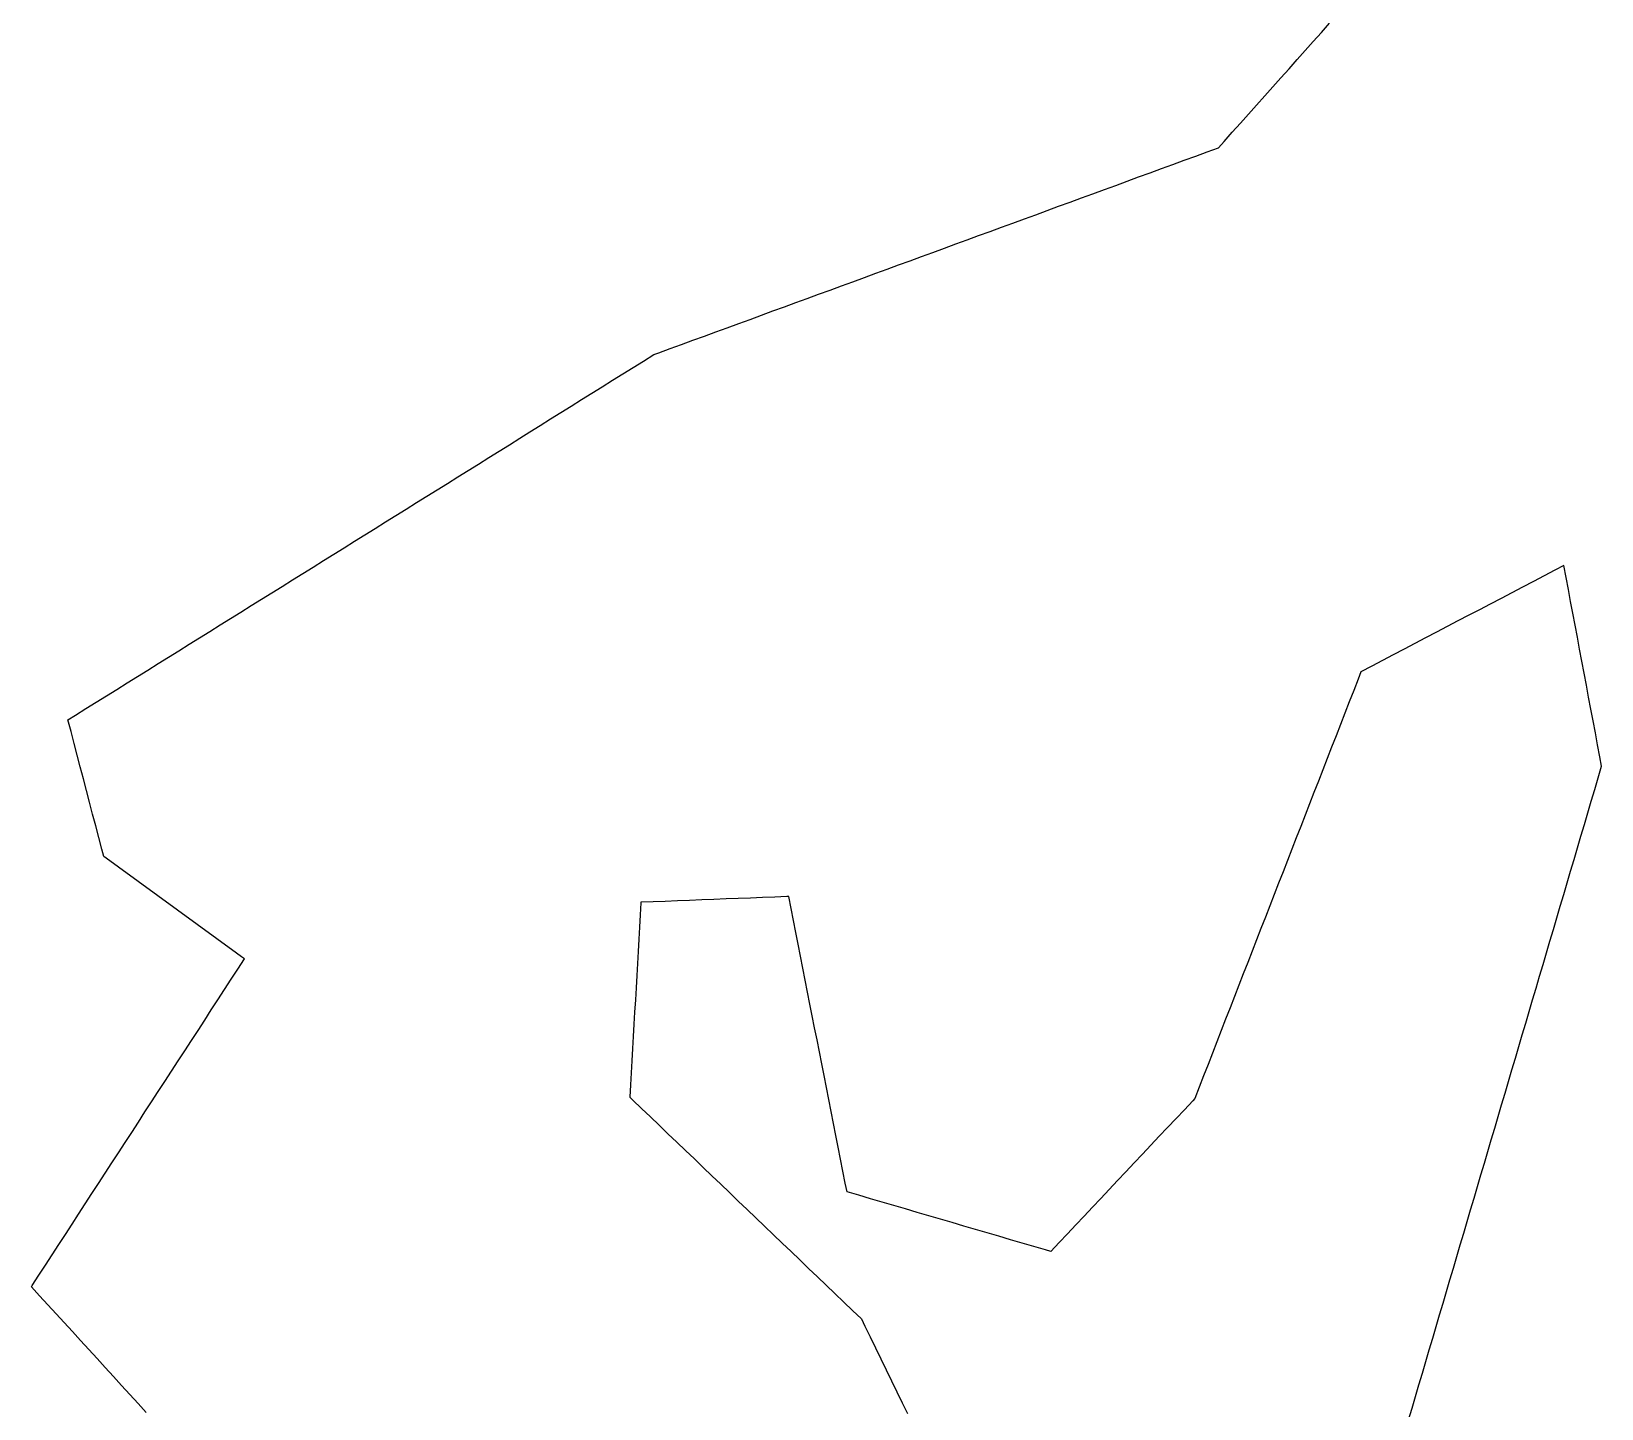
# Model space of a CAD drawing. Header units: millimetres. Extents: x 230 to 3347, y 514 to 5196.
# Drawn here: x 2473.9 to 2602.9, y 3527.3 to 3640.4 of the extents above; entities that cross this region are included whole.
import ezdxf

# ---------------------------------------------------------------- set-up
doc = ezdxf.new("R2010")
doc.units = ezdxf.units.MM
doc.layers.add('ALL_ISLANDS', color=7, linetype='Continuous')
doc.layers.add('OUTLINE_ISLAND_01', color=7, linetype='Continuous')

msp = doc.modelspace()

# ---------------------------------------------------------------- linework, layer by layer
at = {"layer": 'ALL_ISLANDS'}
for points in [[(2483.3634, 3526.9334), (2482.6892, 3527.6719), (2482.015, 3528.4105), (2481.3408, 3529.149), (2480.6666, 3529.8876), (2479.9924, 3530.6261), (2479.3182, 3531.3647), (2478.644, 3532.1032), (2477.9698, 3532.8418), (2477.2956, 3533.5803), (2476.6214, 3534.3189), (2475.9472, 3535.0574), (2475.273, 3535.796), (2474.5988, 3536.5345), (2473.9246, 3537.2731), (2473.993, 3537.3782), (2474.5379, 3538.2167), (2475.0829, 3539.0551), (2475.6278, 3539.8936), (2476.1728, 3540.7321), (2476.7177, 3541.5705), (2477.2627, 3542.409), (2477.8076, 3543.2475), (2478.3526, 3544.0859), (2478.8976, 3544.9244), (2479.4425, 3545.7629), (2479.9875, 3546.6013), (2480.5324, 3547.4398), (2481.0774, 3548.2782), (2481.6223, 3549.1167), (2482.1673, 3549.9552), (2482.7123, 3550.7936), (2483.2572, 3551.6321), (2483.8022, 3552.4706), (2484.3471, 3553.309), (2484.8921, 3554.1475), (2485.437, 3554.986), (2485.982, 3555.8244), (2486.5269, 3556.6629), (2487.0719, 3557.5014), (2487.6169, 3558.3398), (2488.1618, 3559.1783), (2488.7068, 3560.0168), (2489.2517, 3560.8552), (2489.7967, 3561.6937), (2490.3416, 3562.5321), (2490.8866, 3563.3706), (2491.4315, 3564.2091), (2491.1868, 3564.3872), (2490.3782, 3564.9757), (2489.5697, 3565.5641), (2488.7612, 3566.1526), (2487.9526, 3566.741), (2487.1441, 3567.3294), (2486.3355, 3567.9179), (2485.527, 3568.5063), (2484.7185, 3569.0948), (2483.9099, 3569.6832), (2483.1014, 3570.2717), (2482.2929, 3570.8601), (2481.4843, 3571.4486), (2480.6758, 3572.037), (2479.8673, 3572.6255), (2479.7135, 3573.2131), (2479.4604, 3574.1806), (2479.2072, 3575.148), (2478.9541, 3576.1154), (2478.701, 3577.0829), (2478.4479, 3578.0503), (2478.1947, 3579.0177), (2477.9416, 3579.9852), (2477.6885, 3580.9526), (2477.4354, 3581.92), (2477.1822, 3582.8875), (2476.9291, 3583.8549), (2477.5539, 3584.2443), (2478.4025, 3584.7733), (2479.2511, 3585.3023), (2480.0998, 3585.8313), (2480.9484, 3586.3603), (2481.797, 3586.8893), (2482.6457, 3587.4183), (2483.4943, 3587.9472), (2484.3429, 3588.4762), (2485.1916, 3589.0052), (2486.0402, 3589.5342), (2486.8888, 3590.0632), (2487.7374, 3590.5922), (2488.5861, 3591.1211), (2489.4347, 3591.6501), (2490.2833, 3592.1791), (2491.132, 3592.7081), (2491.9806, 3593.2371), (2492.8292, 3593.7661), (2493.6779, 3594.2951), (2494.5265, 3594.824), (2495.3751, 3595.353), (2496.2238, 3595.882), (2497.0724, 3596.411), (2497.921, 3596.94), (2498.7696, 3597.469), (2499.6183, 3597.998), (2500.4669, 3598.5269), (2501.3155, 3599.0559), (2502.1642, 3599.5849), (2503.0128, 3600.1139), (2503.8614, 3600.6429), (2504.7101, 3601.1719), (2505.5587, 3601.7009), (2506.4073, 3602.2298), (2507.256, 3602.7588), (2508.1046, 3603.2878), (2508.9532, 3603.8168), (2509.8019, 3604.3458), (2510.6505, 3604.8748), (2511.4991, 3605.4038), (2512.3477, 3605.9327), (2513.1964, 3606.4617), (2514.045, 3606.9907), (2514.8936, 3607.5197), (2515.7423, 3608.0487), (2516.5909, 3608.5777), (2517.4395, 3609.1066), (2518.2882, 3609.6356), (2519.1368, 3610.1646), (2519.9854, 3610.6936), (2520.8341, 3611.2226), (2521.6827, 3611.7516), (2522.5313, 3612.2806), (2523.3799, 3612.8095), (2524.2286, 3613.3385), (2525.0772, 3613.8675), (2525.4675, 3614.0105), (2526.4064, 3614.3545), (2527.3454, 3614.6986), (2528.2843, 3615.0426), (2529.2233, 3615.3866), (2530.1623, 3615.7307), (2531.1012, 3616.0747), (2532.0402, 3616.4187), (2532.9791, 3616.7627), (2533.9181, 3617.1068), (2534.8571, 3617.4508), (2535.796, 3617.7948), (2536.735, 3618.1389), (2537.6739, 3618.4829), (2538.6129, 3618.8269), (2539.5519, 3619.171), (2540.4908, 3619.515), (2541.4298, 3619.859), (2542.3687, 3620.203), (2543.3077, 3620.5471), (2544.2466, 3620.8911), (2545.1856, 3621.2351), (2546.1246, 3621.5792), (2547.0635, 3621.9232), (2548.0025, 3622.2672), (2548.9414, 3622.6112), (2549.8804, 3622.9553), (2550.8194, 3623.2993), (2551.7583, 3623.6433), (2552.6973, 3623.9874), (2553.6362, 3624.3314), (2554.5752, 3624.6754), (2555.5142, 3625.0195), (2556.4531, 3625.3635), (2557.3921, 3625.7075), (2558.331, 3626.0515), (2559.27, 3626.3956), (2560.2089, 3626.7396), (2561.1479, 3627.0836), (2562.0869, 3627.4277), (2563.0258, 3627.7717), (2563.9648, 3628.1157), (2564.9037, 3628.4598), (2565.8427, 3628.8038), (2566.7817, 3629.1478), (2567.7206, 3629.4918), (2568.6596, 3629.8359), (2569.5985, 3630.1799), (2570.5375, 3630.5239), (2571.4765, 3630.868), (2571.9378, 3631.3853), (2572.6034, 3632.1316), (2573.269, 3632.878), (2573.9346, 3633.6243), (2574.6002, 3634.3706), (2575.2657, 3635.1169), (2575.9313, 3635.8633), (2576.5969, 3636.6096), (2577.2625, 3637.3559), (2577.9281, 3638.1022), (2578.5937, 3638.8485), (2579.2593, 3639.5949), (2579.9248, 3640.3412), (2580.5904, 3641.0875)], [(2587.0855, 3526.3334), (2587.3688, 3527.2924), (2587.652, 3528.2515), (2587.9352, 3529.2106), (2588.2184, 3530.1696), (2588.5016, 3531.1287), (2588.7848, 3532.0877), (2589.0681, 3533.0468), (2589.3513, 3534.0058), (2589.6345, 3534.9649), (2589.9177, 3535.9239), (2590.2009, 3536.883), (2590.4841, 3537.8421), (2590.7674, 3538.8011), (2591.0506, 3539.7602), (2591.3338, 3540.7192), (2591.617, 3541.6783), (2591.9002, 3542.6373), (2592.1834, 3543.5964), (2592.4667, 3544.5555), (2592.7499, 3545.5145), (2593.0331, 3546.4736), (2593.3163, 3547.4326), (2593.5995, 3548.3917), (2593.8827, 3549.3507), (2594.1659, 3550.3098), (2594.4492, 3551.2688), (2594.7324, 3552.2279), (2595.0156, 3553.187), (2595.2988, 3554.146), (2595.582, 3555.1051), (2595.8652, 3556.0641), (2596.1485, 3557.0232), (2596.4317, 3557.9822), (2596.7149, 3558.9413), (2596.9981, 3559.9003), (2597.2813, 3560.8594), (2597.5645, 3561.8185), (2597.8478, 3562.7775), (2598.131, 3563.7366), (2598.4142, 3564.6956), (2598.6974, 3565.6547), (2598.9806, 3566.6137), (2599.2638, 3567.5728), (2599.5471, 3568.5319), (2599.8303, 3569.4909), (2600.1135, 3570.45), (2600.3967, 3571.409), (2600.6799, 3572.3681), (2600.9631, 3573.3271), (2601.2464, 3574.2862), (2601.5296, 3575.2452), (2601.8128, 3576.2043), (2602.096, 3577.1634), (2602.3792, 3578.1224), (2602.6624, 3579.0815), (2602.9457, 3580.0405), (2602.8008, 3580.8119), (2602.6162, 3581.7947), (2602.4316, 3582.7775), (2602.247, 3583.7603), (2602.0625, 3584.7431), (2601.8779, 3585.726), (2601.6933, 3586.7088), (2601.5087, 3587.6916), (2601.3241, 3588.6744), (2601.1395, 3589.6572), (2600.955, 3590.64), (2600.7704, 3591.6229), (2600.5858, 3592.6057), (2600.4012, 3593.5885), (2600.2166, 3594.5713), (2600.032, 3595.5541), (2599.8475, 3596.5369), (2599.1155, 3596.1537), (2598.2296, 3595.6899), (2597.3437, 3595.226), (2596.4578, 3594.7622), (2595.5719, 3594.2983), (2594.6859, 3593.8345), (2593.8, 3593.3706), (2592.9141, 3592.9068), (2592.0282, 3592.4429), (2591.1423, 3591.9791), (2590.2564, 3591.5153), (2589.3704, 3591.0514), (2588.4845, 3590.5876), (2587.5986, 3590.1237), (2586.7127, 3589.6599), (2585.8268, 3589.196), (2584.9409, 3588.7322), (2584.0549, 3588.2683), (2583.169, 3587.8045), (2582.9368, 3587.2078), (2582.5741, 3586.2759), (2582.2114, 3585.344), (2581.8487, 3584.4121), (2581.486, 3583.4802), (2581.1233, 3582.5483), (2580.7606, 3581.6164), (2580.3979, 3580.6845), (2580.0352, 3579.7526), (2579.6725, 3578.8206), (2579.3098, 3577.8887), (2578.9471, 3576.9568), (2578.5845, 3576.0249), (2578.2218, 3575.093), (2577.8591, 3574.1611), (2577.4964, 3573.2292), (2577.1337, 3572.2973), (2576.771, 3571.3654), (2576.4083, 3570.4335), (2576.0456, 3569.5016), (2575.6829, 3568.5697), (2575.3202, 3567.6378), (2574.9575, 3566.7058), (2574.5948, 3565.7739), (2574.2321, 3564.842), (2573.8694, 3563.9101), (2573.5067, 3562.9782), (2573.144, 3562.0463), (2572.7813, 3561.1144), (2572.4186, 3560.1825), (2572.0559, 3559.2506), (2571.6932, 3558.3187), (2571.3305, 3557.3868), (2570.9678, 3556.4549), (2570.6051, 3555.523), (2570.2424, 3554.591), (2569.8798, 3553.6591), (2569.5171, 3552.7272), (2569.3458, 3552.5453), (2568.6604, 3551.8171), (2567.9751, 3551.0888), (2567.2897, 3550.3606), (2566.6044, 3549.6324), (2565.919, 3548.9042), (2565.2337, 3548.176), (2564.5483, 3547.4478), (2563.863, 3546.7196), (2563.1776, 3545.9914), (2562.4923, 3545.2631), (2561.8069, 3544.5349), (2561.1216, 3543.8067), (2560.4362, 3543.0785), (2559.7509, 3542.3503), (2559.0655, 3541.6221), (2558.3802, 3540.8939), (2557.6948, 3540.1657), (2557.2611, 3540.2926), (2556.3013, 3540.5734), (2555.3416, 3540.8543), (2554.3818, 3541.1351), (2553.4221, 3541.416), (2552.4623, 3541.6968), (2551.5026, 3541.9777), (2550.5428, 3542.2585), (2549.5831, 3542.5394), (2548.6233, 3542.8202), (2547.6636, 3543.1011), (2546.7038, 3543.3819), (2545.7441, 3543.6627), (2544.7843, 3543.9436), (2543.8245, 3544.2244), (2542.8648, 3544.5053), (2541.905, 3544.7861), (2540.9453, 3545.067), (2540.803, 3545.7874), (2540.6092, 3546.7684), (2540.4155, 3547.7495), (2540.2217, 3548.7305), (2540.0279, 3549.7116), (2539.8341, 3550.6926), (2539.6404, 3551.6737), (2539.4466, 3552.6547), (2539.2528, 3553.6358), (2539.059, 3554.6168), (2538.8653, 3555.5979), (2538.6715, 3556.5789), (2538.4777, 3557.5599), (2538.2839, 3558.541), (2538.0902, 3559.522), (2537.8964, 3560.5031), (2537.7026, 3561.4841), (2537.5088, 3562.4652), (2537.3151, 3563.4462), (2537.1213, 3564.4273), (2536.9275, 3565.4083), (2536.7337, 3566.3894), (2536.54, 3567.3704), (2536.3462, 3568.3515), (2536.1524, 3569.3325), (2536.005, 3569.3268), (2535.0057, 3569.2881), (2534.0064, 3569.2494), (2533.0072, 3569.2107), (2532.0079, 3569.1719), (2531.0087, 3569.1332), (2530.0094, 3569.0945), (2529.0102, 3569.0558), (2528.0109, 3569.0171), (2527.0117, 3568.9784), (2526.0124, 3568.9397), (2525.0132, 3568.901), (2524.0139, 3568.8623), (2524.0117, 3568.8233), (2523.9542, 3567.8249), (2523.8967, 3566.8266), (2523.8391, 3565.8282), (2523.7816, 3564.8299), (2523.7241, 3563.8315), (2523.6666, 3562.8332), (2523.6091, 3561.8348), (2523.5516, 3560.8365), (2523.494, 3559.8382), (2523.4365, 3558.8398), (2523.379, 3557.8415), (2523.3215, 3556.8431), (2523.264, 3555.8448), (2523.2064, 3554.8464), (2523.1489, 3553.8481), (2523.0914, 3552.8497), (2523.3408, 3552.611), (2524.0631, 3551.9194), (2524.7854, 3551.2279), (2525.5077, 3550.5363), (2526.23, 3549.8447), (2526.9523, 3549.1531), (2527.6746, 3548.4616), (2528.3969, 3547.77), (2529.1192, 3547.0784), (2529.8415, 3546.3869), (2530.5638, 3545.6953), (2531.2861, 3545.0037), (2532.0084, 3544.3121), (2532.7307, 3543.6206), (2533.4531, 3542.929), (2534.1754, 3542.2374), (2534.8977, 3541.5458), (2535.62, 3540.8543), (2536.3423, 3540.1627), (2537.0646, 3539.4711), (2537.7869, 3538.7796), (2538.5092, 3538.088), (2539.2315, 3537.3964), (2539.9538, 3536.7048), (2540.6761, 3536.0133), (2541.3984, 3535.3217), (2542.1207, 3534.6301), (2542.4069, 3534.041), (2542.8437, 3533.1415), (2543.2806, 3532.242), (2543.7175, 3531.3425), (2544.1544, 3530.4429), (2544.5913, 3529.5434), (2545.0282, 3528.6439), (2545.465, 3527.7444), (2545.9019, 3526.8449)]]:
    msp.add_lwpolyline(points, dxfattribs=at)
at = {"layer": 'OUTLINE_ISLAND_01'}
for points in [[(2483.3634, 3526.9334), (2482.6892, 3527.6719), (2482.015, 3528.4105), (2481.3408, 3529.149), (2480.6666, 3529.8876), (2479.9924, 3530.6261), (2479.3182, 3531.3647), (2478.644, 3532.1032), (2477.9698, 3532.8418), (2477.2956, 3533.5803), (2476.6214, 3534.3189), (2475.9472, 3535.0574), (2475.273, 3535.796), (2474.5988, 3536.5345), (2473.9246, 3537.2731), (2473.993, 3537.3782), (2474.5379, 3538.2167), (2475.0829, 3539.0551), (2475.6278, 3539.8936), (2476.1728, 3540.7321), (2476.7177, 3541.5705), (2477.2627, 3542.409), (2477.8076, 3543.2475), (2478.3526, 3544.0859), (2478.8976, 3544.9244), (2479.4425, 3545.7629), (2479.9875, 3546.6013), (2480.5324, 3547.4398), (2481.0774, 3548.2782), (2481.6223, 3549.1167), (2482.1673, 3549.9552), (2482.7123, 3550.7936), (2483.2572, 3551.6321), (2483.8022, 3552.4706), (2484.3471, 3553.309), (2484.8921, 3554.1475), (2485.437, 3554.986), (2485.982, 3555.8244), (2486.5269, 3556.6629), (2487.0719, 3557.5014), (2487.6169, 3558.3398), (2488.1618, 3559.1783), (2488.7068, 3560.0168), (2489.2517, 3560.8552), (2489.7967, 3561.6937), (2490.3416, 3562.5321), (2490.8866, 3563.3706), (2491.4315, 3564.2091), (2491.1868, 3564.3872), (2490.3782, 3564.9757), (2489.5697, 3565.5641), (2488.7612, 3566.1526), (2487.9526, 3566.741), (2487.1441, 3567.3294), (2486.3355, 3567.9179), (2485.527, 3568.5063), (2484.7185, 3569.0948), (2483.9099, 3569.6832), (2483.1014, 3570.2717), (2482.2929, 3570.8601), (2481.4843, 3571.4486), (2480.6758, 3572.037), (2479.8673, 3572.6255), (2479.7135, 3573.2131), (2479.4604, 3574.1806), (2479.2072, 3575.148), (2478.9541, 3576.1154), (2478.701, 3577.0829), (2478.4479, 3578.0503), (2478.1947, 3579.0177), (2477.9416, 3579.9852), (2477.6885, 3580.9526), (2477.4354, 3581.92), (2477.1822, 3582.8875), (2476.9291, 3583.8549), (2477.5539, 3584.2443), (2478.4025, 3584.7733), (2479.2511, 3585.3023), (2480.0998, 3585.8313), (2480.9484, 3586.3603), (2481.797, 3586.8893), (2482.6457, 3587.4183), (2483.4943, 3587.9472), (2484.3429, 3588.4762), (2485.1916, 3589.0052), (2486.0402, 3589.5342), (2486.8888, 3590.0632), (2487.7374, 3590.5922), (2488.5861, 3591.1211), (2489.4347, 3591.6501), (2490.2833, 3592.1791), (2491.132, 3592.7081), (2491.9806, 3593.2371), (2492.8292, 3593.7661), (2493.6779, 3594.2951), (2494.5265, 3594.824), (2495.3751, 3595.353), (2496.2238, 3595.882), (2497.0724, 3596.411), (2497.921, 3596.94), (2498.7696, 3597.469), (2499.6183, 3597.998), (2500.4669, 3598.5269), (2501.3155, 3599.0559), (2502.1642, 3599.5849), (2503.0128, 3600.1139), (2503.8614, 3600.6429), (2504.7101, 3601.1719), (2505.5587, 3601.7009), (2506.4073, 3602.2298), (2507.256, 3602.7588), (2508.1046, 3603.2878), (2508.9532, 3603.8168), (2509.8019, 3604.3458), (2510.6505, 3604.8748), (2511.4991, 3605.4038), (2512.3477, 3605.9327), (2513.1964, 3606.4617), (2514.045, 3606.9907), (2514.8936, 3607.5197), (2515.7423, 3608.0487), (2516.5909, 3608.5777), (2517.4395, 3609.1066), (2518.2882, 3609.6356), (2519.1368, 3610.1646), (2519.9854, 3610.6936), (2520.8341, 3611.2226), (2521.6827, 3611.7516), (2522.5313, 3612.2806), (2523.3799, 3612.8095), (2524.2286, 3613.3385), (2525.0772, 3613.8675), (2525.4675, 3614.0105), (2526.4064, 3614.3545), (2527.3454, 3614.6986), (2528.2843, 3615.0426), (2529.2233, 3615.3866), (2530.1623, 3615.7307), (2531.1012, 3616.0747), (2532.0402, 3616.4187), (2532.9791, 3616.7627), (2533.9181, 3617.1068), (2534.8571, 3617.4508), (2535.796, 3617.7948), (2536.735, 3618.1389), (2537.6739, 3618.4829), (2538.6129, 3618.8269), (2539.5519, 3619.171), (2540.4908, 3619.515), (2541.4298, 3619.859), (2542.3687, 3620.203), (2543.3077, 3620.5471), (2544.2466, 3620.8911), (2545.1856, 3621.2351), (2546.1246, 3621.5792), (2547.0635, 3621.9232), (2548.0025, 3622.2672), (2548.9414, 3622.6112), (2549.8804, 3622.9553), (2550.8194, 3623.2993), (2551.7583, 3623.6433), (2552.6973, 3623.9874), (2553.6362, 3624.3314), (2554.5752, 3624.6754), (2555.5142, 3625.0195), (2556.4531, 3625.3635), (2557.3921, 3625.7075), (2558.331, 3626.0515), (2559.27, 3626.3956), (2560.2089, 3626.7396), (2561.1479, 3627.0836), (2562.0869, 3627.4277), (2563.0258, 3627.7717), (2563.9648, 3628.1157), (2564.9037, 3628.4598), (2565.8427, 3628.8038), (2566.7817, 3629.1478), (2567.7206, 3629.4918), (2568.6596, 3629.8359), (2569.5985, 3630.1799), (2570.5375, 3630.5239), (2571.4765, 3630.868), (2571.9378, 3631.3853), (2572.6034, 3632.1316), (2573.269, 3632.878), (2573.9346, 3633.6243), (2574.6002, 3634.3706), (2575.2657, 3635.1169), (2575.9313, 3635.8633), (2576.5969, 3636.6096), (2577.2625, 3637.3559), (2577.9281, 3638.1022), (2578.5937, 3638.8485), (2579.2593, 3639.5949), (2579.9248, 3640.3412), (2580.5904, 3641.0875)], [(2587.0855, 3526.3334), (2587.3688, 3527.2924), (2587.652, 3528.2515), (2587.9352, 3529.2106), (2588.2184, 3530.1696), (2588.5016, 3531.1287), (2588.7848, 3532.0877), (2589.0681, 3533.0468), (2589.3513, 3534.0058), (2589.6345, 3534.9649), (2589.9177, 3535.9239), (2590.2009, 3536.883), (2590.4841, 3537.8421), (2590.7674, 3538.8011), (2591.0506, 3539.7602), (2591.3338, 3540.7192), (2591.617, 3541.6783), (2591.9002, 3542.6373), (2592.1834, 3543.5964), (2592.4667, 3544.5555), (2592.7499, 3545.5145), (2593.0331, 3546.4736), (2593.3163, 3547.4326), (2593.5995, 3548.3917), (2593.8827, 3549.3507), (2594.1659, 3550.3098), (2594.4492, 3551.2688), (2594.7324, 3552.2279), (2595.0156, 3553.187), (2595.2988, 3554.146), (2595.582, 3555.1051), (2595.8652, 3556.0641), (2596.1485, 3557.0232), (2596.4317, 3557.9822), (2596.7149, 3558.9413), (2596.9981, 3559.9003), (2597.2813, 3560.8594), (2597.5645, 3561.8185), (2597.8478, 3562.7775), (2598.131, 3563.7366), (2598.4142, 3564.6956), (2598.6974, 3565.6547), (2598.9806, 3566.6137), (2599.2638, 3567.5728), (2599.5471, 3568.5319), (2599.8303, 3569.4909), (2600.1135, 3570.45), (2600.3967, 3571.409), (2600.6799, 3572.3681), (2600.9631, 3573.3271), (2601.2464, 3574.2862), (2601.5296, 3575.2452), (2601.8128, 3576.2043), (2602.096, 3577.1634), (2602.3792, 3578.1224), (2602.6624, 3579.0815), (2602.9457, 3580.0405), (2602.8008, 3580.8119), (2602.6162, 3581.7947), (2602.4316, 3582.7775), (2602.247, 3583.7603), (2602.0625, 3584.7431), (2601.8779, 3585.726), (2601.6933, 3586.7088), (2601.5087, 3587.6916), (2601.3241, 3588.6744), (2601.1395, 3589.6572), (2600.955, 3590.64), (2600.7704, 3591.6229), (2600.5858, 3592.6057), (2600.4012, 3593.5885), (2600.2166, 3594.5713), (2600.032, 3595.5541), (2599.8475, 3596.5369), (2599.1155, 3596.1537), (2598.2296, 3595.6899), (2597.3437, 3595.226), (2596.4578, 3594.7622), (2595.5719, 3594.2983), (2594.6859, 3593.8345), (2593.8, 3593.3706), (2592.9141, 3592.9068), (2592.0282, 3592.4429), (2591.1423, 3591.9791), (2590.2564, 3591.5153), (2589.3704, 3591.0514), (2588.4845, 3590.5876), (2587.5986, 3590.1237), (2586.7127, 3589.6599), (2585.8268, 3589.196), (2584.9409, 3588.7322), (2584.0549, 3588.2683), (2583.169, 3587.8045), (2582.9368, 3587.2078), (2582.5741, 3586.2759), (2582.2114, 3585.344), (2581.8487, 3584.4121), (2581.486, 3583.4802), (2581.1233, 3582.5483), (2580.7606, 3581.6164), (2580.3979, 3580.6845), (2580.0352, 3579.7526), (2579.6725, 3578.8206), (2579.3098, 3577.8887), (2578.9471, 3576.9568), (2578.5845, 3576.0249), (2578.2218, 3575.093), (2577.8591, 3574.1611), (2577.4964, 3573.2292), (2577.1337, 3572.2973), (2576.771, 3571.3654), (2576.4083, 3570.4335), (2576.0456, 3569.5016), (2575.6829, 3568.5697), (2575.3202, 3567.6378), (2574.9575, 3566.7058), (2574.5948, 3565.7739), (2574.2321, 3564.842), (2573.8694, 3563.9101), (2573.5067, 3562.9782), (2573.144, 3562.0463), (2572.7813, 3561.1144), (2572.4186, 3560.1825), (2572.0559, 3559.2506), (2571.6932, 3558.3187), (2571.3305, 3557.3868), (2570.9678, 3556.4549), (2570.6051, 3555.523), (2570.2424, 3554.591), (2569.8798, 3553.6591), (2569.5171, 3552.7272), (2569.3458, 3552.5453), (2568.6604, 3551.8171), (2567.9751, 3551.0888), (2567.2897, 3550.3606), (2566.6044, 3549.6324), (2565.919, 3548.9042), (2565.2337, 3548.176), (2564.5483, 3547.4478), (2563.863, 3546.7196), (2563.1776, 3545.9914), (2562.4923, 3545.2631), (2561.8069, 3544.5349), (2561.1216, 3543.8067), (2560.4362, 3543.0785), (2559.7509, 3542.3503), (2559.0655, 3541.6221), (2558.3802, 3540.8939), (2557.6948, 3540.1657), (2557.2611, 3540.2926), (2556.3013, 3540.5734), (2555.3416, 3540.8543), (2554.3818, 3541.1351), (2553.4221, 3541.416), (2552.4623, 3541.6968), (2551.5026, 3541.9777), (2550.5428, 3542.2585), (2549.5831, 3542.5394), (2548.6233, 3542.8202), (2547.6636, 3543.1011), (2546.7038, 3543.3819), (2545.7441, 3543.6627), (2544.7843, 3543.9436), (2543.8245, 3544.2244), (2542.8648, 3544.5053), (2541.905, 3544.7861), (2540.9453, 3545.067), (2540.803, 3545.7874), (2540.6092, 3546.7684), (2540.4155, 3547.7495), (2540.2217, 3548.7305), (2540.0279, 3549.7116), (2539.8341, 3550.6926), (2539.6404, 3551.6737), (2539.4466, 3552.6547), (2539.2528, 3553.6358), (2539.059, 3554.6168), (2538.8653, 3555.5979), (2538.6715, 3556.5789), (2538.4777, 3557.5599), (2538.2839, 3558.541), (2538.0902, 3559.522), (2537.8964, 3560.5031), (2537.7026, 3561.4841), (2537.5088, 3562.4652), (2537.3151, 3563.4462), (2537.1213, 3564.4273), (2536.9275, 3565.4083), (2536.7337, 3566.3894), (2536.54, 3567.3704), (2536.3462, 3568.3515), (2536.1524, 3569.3325), (2536.005, 3569.3268), (2535.0057, 3569.2881), (2534.0064, 3569.2494), (2533.0072, 3569.2107), (2532.0079, 3569.1719), (2531.0087, 3569.1332), (2530.0094, 3569.0945), (2529.0102, 3569.0558), (2528.0109, 3569.0171), (2527.0117, 3568.9784), (2526.0124, 3568.9397), (2525.0132, 3568.901), (2524.0139, 3568.8623), (2524.0117, 3568.8233), (2523.9542, 3567.8249), (2523.8967, 3566.8266), (2523.8391, 3565.8282), (2523.7816, 3564.8299), (2523.7241, 3563.8315), (2523.6666, 3562.8332), (2523.6091, 3561.8348), (2523.5516, 3560.8365), (2523.494, 3559.8382), (2523.4365, 3558.8398), (2523.379, 3557.8415), (2523.3215, 3556.8431), (2523.264, 3555.8448), (2523.2064, 3554.8464), (2523.1489, 3553.8481), (2523.0914, 3552.8497), (2523.3408, 3552.611), (2524.0631, 3551.9194), (2524.7854, 3551.2279), (2525.5077, 3550.5363), (2526.23, 3549.8447), (2526.9523, 3549.1531), (2527.6746, 3548.4616), (2528.3969, 3547.77), (2529.1192, 3547.0784), (2529.8415, 3546.3869), (2530.5638, 3545.6953), (2531.2861, 3545.0037), (2532.0084, 3544.3121), (2532.7307, 3543.6206), (2533.4531, 3542.929), (2534.1754, 3542.2374), (2534.8977, 3541.5458), (2535.62, 3540.8543), (2536.3423, 3540.1627), (2537.0646, 3539.4711), (2537.7869, 3538.7796), (2538.5092, 3538.088), (2539.2315, 3537.3964), (2539.9538, 3536.7048), (2540.6761, 3536.0133), (2541.3984, 3535.3217), (2542.1207, 3534.6301), (2542.4069, 3534.041), (2542.8437, 3533.1415), (2543.2806, 3532.242), (2543.7175, 3531.3425), (2544.1544, 3530.4429), (2544.5913, 3529.5434), (2545.0282, 3528.6439), (2545.465, 3527.7444), (2545.9019, 3526.8449)]]:
    msp.add_lwpolyline(points, dxfattribs=at)

doc.saveas('drawing.dxf')
